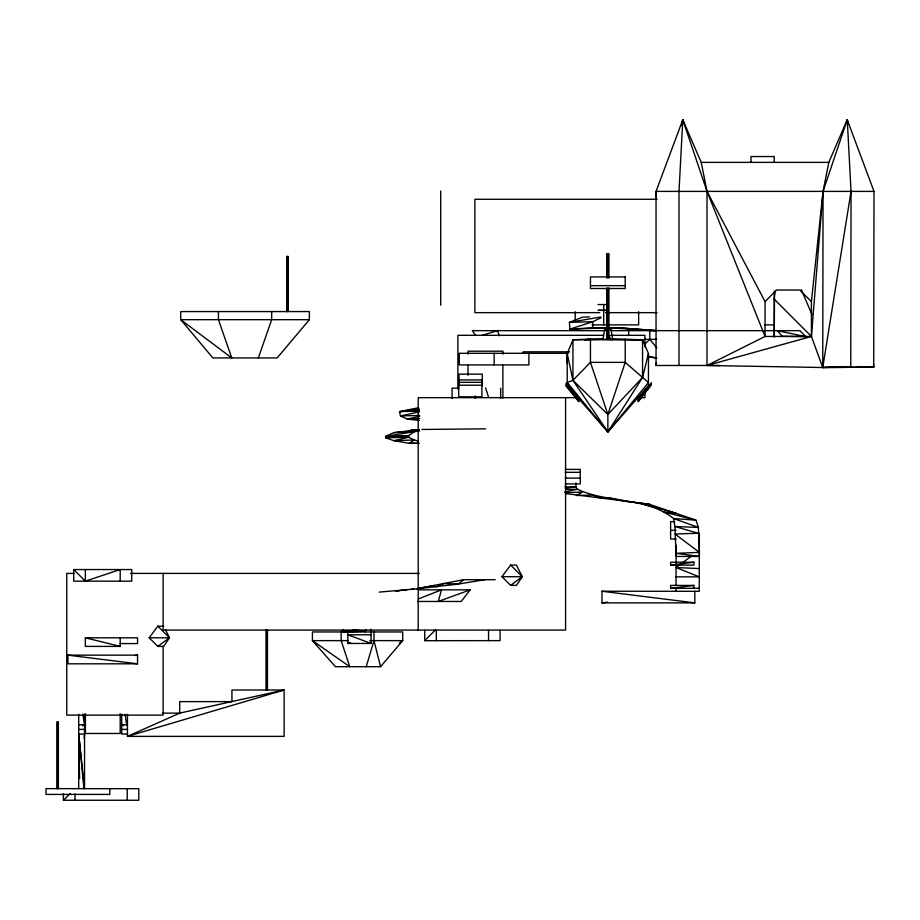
<?xml version="1.0" encoding="UTF-8"?>
<svg xmlns="http://www.w3.org/2000/svg" width="920" height="920" viewBox="0 0 920 920"><rect width="100%" height="100%" fill="white"/><g stroke="black" fill="none" stroke-linecap="round" stroke-linejoin="round"><path stroke-width="1.38" d="M873.551 364.262L873.712 367.126L822.756 367.517L823.043 191.394L828.817 162.38L847.239 119.749L874 191.394L873.712 367.126L822.756 367.517L707.008 365.481L707.008 191.394L701.224 162.38L682.801 119.749L656.04 191.394L656.04 365.481L719.946 365.481M841.098 366.608L822.756 367.517L811.417 336.455L811.417 301.599L823.043 191.394L847.239 119.749L851.046 191.394L850.758 367.126L842.444 366.631M694.818 591.249L694.818 602.876L601.967 602.876L601.967 591.249L699.234 591.307L699.349 550.217M774.237 336.513L774.513 296.378L775.295 290.755M676.005 585.442L676.165 548.964M699.349 533.266L699.349 556.45L676.165 556.45L674.923 526.516L673.612 518.523C646.012 496.616 607.786 503.435 577.426 489.279L575.897 486.898L575.897 482.885M823.043 191.394L811.417 336.455L765.049 336.455L707.008 191.394L682.801 119.749L679.006 191.394L679.006 365.481M84.18 738.242L84.548 734.045L78.706 734.045L79.591 778.573M610.431 330.257L610.696 327.497L612.697 339.549M656.04 365.481L656.42 362.652M822.756 367.517L851.046 191.394M602.968 339.549L604.969 327.497L606.82 331.223M681.536 125.258L682.801 119.749M648.45 353.625L642.551 377.441L607.867 431.917L567.214 385.549L567.214 353.625L572.941 339.744L590.456 339.123L642.551 339.744L648.45 353.625L648.45 385.549L607.867 431.917L567.111 382.478L572.941 380.328L590.456 362.365L590.456 339.123L584.568 339.744L602.082 339.123M366.217 666.701L373.98 640.63L373.98 631.959M613.594 339.123L642.551 339.744L642.551 377.441L607.867 414.506L590.456 362.365L625.209 362.365L648.45 382.536L607.867 431.917L607.867 414.506L625.209 362.365L625.209 339.123M258.347 357.938L271.664 319.677L271.664 311.57M165.416 629.659L169.464 637.79L163.679 646.404L157.837 646.404L149.166 637.79L157.837 626.175L163.679 626.175M510.646 565.064L522.272 576.691L516.43 585.361L510.646 585.361L501.917 576.691L510.646 565.064L516.43 565.064L522.272 576.691L510.646 585.361M418.669 589.835L470.235 589.835L461.219 601.461L417.542 601.461M309.361 319.677L277.161 357.938L212.876 357.938L180.745 319.677L180.745 311.57L309.361 311.57L309.361 319.677L180.745 319.677L231.759 357.938L218.431 319.677L218.431 311.57M380.558 666.701L402.718 640.63L402.718 631.959L312.421 631.959L312.421 640.63L335.432 666.701L380.558 666.701L373.98 640.63M343.539 629.591L341.607 631.442L342.067 631.902L364.63 631.269L366.183 629.625M82.604 725.845L84.548 723.902L82.765 714.184M811.417 336.455L707.008 365.481L765.049 336.455L765.049 301.599L776.618 290.03L799.802 290.03L811.417 301.599M63.399 793.833L63.399 800.25L70.184 793.511M424.718 630.349L424.718 640.63L435.367 630.028M644.69 344.183L649.807 339.342L649.807 330.613M495.224 579.692L463.599 579.692L458.39 584.05L416.725 588.869L379.178 592.089M157.837 646.404L169.464 637.79L157.837 626.175M676.005 576.851L699.234 576.851L676.005 567.502L680.443 564.213M682.674 562.568L691.564 555.979M399.303 643.068L402.718 640.63L369.702 640.63M601.047 317.722L592.675 321.77L569.882 329.141L569.434 322.345L582.636 317.124L589.57 316.94M418.428 598.931L441.496 589.835L438.265 601.461L470.235 589.835M347.852 631.212L347.852 643.459L350.428 642.494M73.715 569.549L131.709 569.549L131.709 581.164L73.715 581.164L73.715 569.549L85.341 581.164L120.198 569.549L120.198 581.164M481.896 335.397L497.501 330.671L499.353 335.846M418.68 407.686L399.544 411.619L400.453 415.932L407.249 419.048L419.244 420.417M419.589 416.277L407.249 419.048L419.669 418.6M419.543 411.769L400.453 415.932L419.589 415.46M564.926 491.832L577.426 489.279L565.949 489.359M463.599 579.692L416.553 588.765M417.853 588.524L430.836 586.212L437.069 586.718L443.762 583.544L458.39 584.05L484.966 579.692M600.61 317.043L569.434 322.345L592.675 321.77L593.009 327.784L618.355 327.784L656.546 330.613M419.497 430.916L385.825 436.275L385.595 437.747L393.76 440.645L409.239 443.302L419.072 443.336M693.852 585.419L670.611 585.419L670.611 588.363L693.852 585.419L693.852 588.363M601.967 602.876L607.591 602.174M670.611 565.121L693.852 562.235L693.852 565.121L670.611 565.121L670.611 562.235L693.852 562.235M134.711 655.488L137.551 655.144L137.551 663.814L67.942 663.814L67.942 655.144L137.551 655.144M411.159 589.421L413.85 589.087L411.022 589.352M419.209 408.859L408.1 410.205L419.313 409.814M565.179 488.175L575.897 486.898L564.983 486.898M406.87 589.789L395.807 590.973L399.429 590.686M419.186 430.514L393.817 432.653L385.825 436.275L408.618 435.654L414.172 431.802L393.817 432.653L419.06 429.663M419.267 410.147L399.544 411.619L419.382 411.01M421.866 429.456L485.679 428.846M593.009 327.784L569.882 329.141L610.018 327.784L654.016 330.705M418.899 429.847L410.653 430.272L419.163 430.134M565.949 493.626L649.301 504.24L695.957 520.168L698.395 527.424L699.349 552.368L676.28 553.334L699.349 556.45M565.041 492.579L582.188 492.166L576.346 495.512L592.675 495.063L601.622 498.398L610.247 497.95L625.439 501.354L649.301 504.24L641.309 503.562L676.05 513.256L663.527 511.899L695.957 520.168L673.612 518.523L698.395 527.424L674.923 526.516L698.222 533.266L674.981 534.002L699.349 552.368M341.607 631.442L364.63 631.269L365.251 631.902M418.669 443.279L409.239 443.302L414.287 439.967L418.439 441.059M701.224 162.38L828.817 162.38M874 191.394L656.04 191.394L656.385 197.11M657.133 199.272L474.881 199.272L474.881 312.65L599.725 312.65M590.973 285.66L624.703 285.66M598.023 304.543L606.521 304.543M605.475 312.65L657.133 312.65M591.974 324.886L638.641 324.886L638.641 311.696M764.669 324.886L774.237 324.886M605.371 330.671L472.328 330.671L475.237 334.868M610.995 330.671L799.917 330.671L805.747 336.628L782.345 336.283L777.239 330.671L805.747 336.628M603.52 335.317L457.872 335.317L457.872 389.171M610.661 335.317L644.931 335.317L644.931 346.656M644.172 339.342L656.707 339.342M642.551 339.744L572.941 339.744L572.941 380.328L607.867 431.917M569.687 351.82L523.123 351.82L523.123 353.291M568.272 353.291L459.287 353.291L459.287 364.906L528.896 364.906L528.896 353.291M459.011 379.937L482.252 379.937M458.723 385.204L481.907 385.204M458.907 388.148L452.088 388.148L452.088 398.429M576.391 397.67L418.197 397.67L418.197 630.085M637.79 397.67L644.931 397.67L644.931 389.171M565.259 469.384L580.255 469.384L580.255 483.897L565.259 483.897M565.259 472.328L580.255 472.328M565.259 478.112L580.255 478.112M674.716 521.64L670.611 521.64L670.611 538.993L676.085 538.993M670.611 530.38L676.085 530.38M73.83 573.401L66.746 573.401L66.746 715.116L163.116 715.116L163.116 646.404M130.513 573.401L419.37 573.401M501.917 576.691L522.272 576.691M670.611 588.363L699.234 588.305M371.093 634.788L347.852 634.788L371.093 643.459L371.036 629.211M120.198 637.79L120.198 646.404L85.341 646.404L85.341 637.79L137.551 637.79L137.551 643.574L120.198 643.574M149.166 637.79L169.464 637.79M348.289 640.63L312.421 640.63L349.772 666.701L341.159 640.63L341.159 631.959M424.718 640.688L500.1 640.63L500.1 630.349M347.852 643.459L371.093 643.459M162.771 713.126L179.722 713.126L284.13 690L284.13 736.368L127.454 736.368L127.454 714.357M78.706 724.753L84.548 724.753M121.67 724.753L127.454 724.753M78.706 729.399L84.548 729.399M121.67 729.399L127.454 729.399M127.454 734.045L121.67 734.045L121.67 714.184M63.399 800.25L138.793 800.25L138.793 788.693L46 788.635L46 794.408L109.825 794.408L109.825 788.635M858.233 366.62L873.712 367.126L871.206 366.712M676.005 567.502L699.234 568.583M618.355 327.784L656.788 330.671M601.967 591.249L694.818 602.876M67.942 655.144L137.551 663.814M352.555 629.706L364.63 631.269M648.324 356.373L656.65 357.88M648.324 356.638L656.65 358.317M85.341 637.79L120.198 646.404M607.867 414.506L572.941 380.328L567.214 353.625L567.214 363.434M774.03 298.988L811.578 336.582M121.67 723.902L123.602 725.845M566.087 386.055L578.898 401.752L566.03 385.147L578.898 400.844M649.807 339.342L656.776 347.886M707.008 191.394L765.049 301.599M608.66 334.96L611.121 339.928M801.32 289.616L811.981 314.525M485.61 387.964L488.623 397.405M847.239 119.749L848.194 123.878M125.097 714.357L126.81 725.546M83.927 788.635L78.706 734.045L84.548 788.635L84.548 714.184M774.237 162.23L774.237 156.538L750.996 156.538L750.996 162.23M774.237 291.26L774.237 337.168M676.165 545.307L676.165 556.45M676.005 588.305L676.005 591.307M628.67 330.613L628.67 335.604M608.936 277.978L608.936 253.632L606.728 253.632L606.728 277.978M608.936 288.006L608.936 339.549M607.867 253.632L607.867 277.978M607.867 288.006L607.867 339.549M606.728 288.006L606.728 339.549M603.727 304.543L603.727 324.886M575.207 311.696L575.207 320.93M565.582 397.67L565.582 630.085L163.116 630.085L163.116 573.401M502.941 354.142L502.941 351.198L468.073 351.198L468.073 354.142M502.883 365.412L502.883 397.98M500.675 388.194L500.675 398.153M494.155 353.291L494.155 364.906M488.543 630.349L488.543 640.63M482.252 385.767L482.252 374.152L459.011 374.152L459.011 385.767M475.272 395.864L475.272 398.429M468.015 365.412L468.015 375.325M440.703 191.061L440.703 305.279M436.333 630.349L436.333 640.63M288.213 311.57L288.213 256.415L286.683 256.415L286.683 311.57M287.419 256.415L287.419 311.57M267.467 629.809L267.467 690M266.731 629.809L266.731 690M265.995 629.809L265.995 690M127.224 788.693L127.224 800.25M120.198 713.747L120.198 733.481L85.399 733.481L85.399 713.747M85.341 569.549L85.341 581.164M78.706 714.357L78.706 788.635M75.026 793.833L75.026 800.25M58.362 788.635L58.362 721.855L56.879 721.855L56.879 788.635M57.615 721.855L57.615 788.635M638.25 400.844L638.192 401.752L651.061 385.147L638.25 400.844M638.756 398.578L638.698 399.487L651.567 382.881L638.756 398.578M638.307 399.372L638.25 400.223L651.119 383.674L638.307 399.372M179.722 713.126L127.454 736.368L284.13 690L231.932 690L231.932 701.615L179.722 701.615L179.722 713.126M408.791 437.299L393.76 440.645L414.287 439.967L408.791 437.299L385.595 437.747L408.618 435.654L408.791 437.299M625.209 276.931L590.456 276.931L590.456 288.5L625.209 288.5L625.209 276.931M606.521 310.327L598.023 310.327L606.521 310.385M481.907 382.317L458.723 382.317L458.723 396.819L481.907 396.819L481.907 382.317M579.519 398.578L566.708 382.881L579.577 399.487L579.519 398.578M578.784 399.372L565.972 383.674L578.841 400.223L578.784 399.372"/></g></svg>
